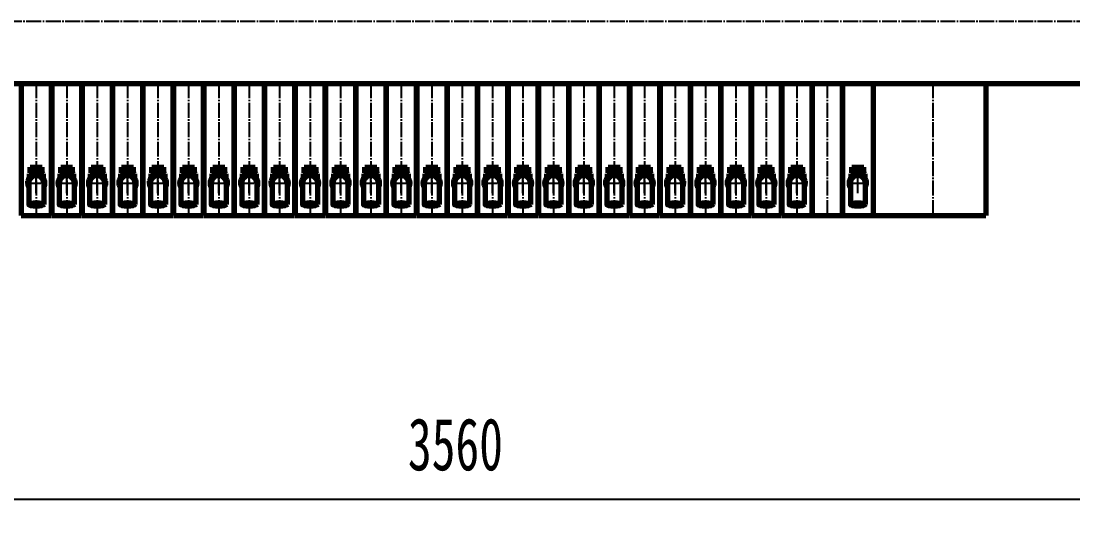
# Model space of a CAD drawing. Header units: millimetres. Extents: x -6300 to 6300, y -4455 to 4455.
# Drawn here: x -1371 to 738, y 2267 to 3286 of the extents above; entities that cross this region are included whole.
import ezdxf

# ---------------------------------------------------------------- set-up
doc = ezdxf.new("R2010")
doc.units = ezdxf.units.MM
doc.linetypes.add('EB_DASHDOT', pattern=[39, 30, -3, 3, -3])
for name, color, linetype, lineweight in [('CAXA0', 7, 'Continuous', 70), ('CAXA1', 1, 'EB_DASHDOT', 25), ('CAXA4', 3, 'Continuous', 25)]:
    doc.layers.add(name, color=color, linetype=linetype, lineweight=lineweight)
doc.styles.add('标准', font='', dxfattribs={"width": 0.667})
doc.styles.get('标准').set_extended_font_data('SimSun')
doc.dimstyles.new('标准', dxfattribs={"dimscale": 30, "dimtxt": 3.5, "dimasz": 2, "dimexe": 2, "dimexo": 0, "dimtad": 1, "dimdec": 0, "dimzin": 0, "dimdsep": 46, "dimtxsty": '标准', "dimcen": 0, "dimdle": 3, "dimaunit": 1, "dimazin": 2, "dimtfac": 1, "dimtmove": 0, "dimatfit": 3, "dimfxl": 0, "dimtolj": 1, "dimtzin": 0, "dimarcsym": 0})

# ---------------------------------------------------------------- blocks, each defined once
blk = doc.blocks.new('*D94')
at = {"layer": 'CAXA4', "linetype": 'Continuous', "lineweight": 25}
for points in [[(-2263.8, 2326.8), (-2203.8, 2319.3), (-2203.8, 2334.3)], [(1296.2, 2326.8), (1236.2, 2319.3), (1236.2, 2334.3)]]:
    blk.add_hatch(color=0, dxfattribs=at).paths.add_polyline_path(points, flags=0)
at = {"layer": 'CAXA4', "color": 0, "linetype": 'Continuous', "lineweight": 25}
for p, q in [((-2263.8, 2615.7), (-2263.8, 2266.8)), ((1296.2, 2615.7), (1296.2, 2266.8)), ((-2263.8, 2326.8), (1296.2, 2326.8))]:
    blk.add_line(p, q, dxfattribs=at)
at = {"layer": 'CAXA4', "color": 0, "linetype": 'Continuous', "lineweight": 25, "insert": (-595.5, 2489.4), "char_height": 105, "attachment_point": 1, "style": '标准'}
blk.add_mtext('\\fSimSun|b0|i0|p34;3560', dxfattribs=at)
blk = doc.blocks.new('CAXBLOCK80', base_point=(184.2, 2960.7))
at = {"layer": 'CAXA0', "linetype": 'Continuous', "lineweight": 70}
for p, q in [((172.2, 2981.2), (170.2, 2979.2)), ((198.2, 2979.2), (170.2, 2979.2)), ((170.2, 2979.2), (170.2, 2971.2)), ((172.2, 2981.2), (172.2, 2992.3)), ((172.2, 2992.3), (196.2, 2992.3)), ((172.2, 2986.2), (196.2, 2986.2)), ((172.2, 2981.2), (196.2, 2981.2)), ((176.7, 2992.3), (176.7, 2986.2)), ((191.7, 2992.3), (191.7, 2986.2)), ((196.2, 2981.2), (196.2, 2992.3)), ((196.2, 2981.2), (198.2, 2979.2)), ((198.2, 2979.2), (198.2, 2971.2)), ((169.2, 2960.7), (169.2, 2917.7)), ((199.2, 2960.7), (199.2, 2917.7))]:
    blk.add_line(p, q, dxfattribs=at)
for radius, start, end in [(17.5, 328.9973, 211.0027), (15, 0, 180)]:
    blk.add_arc((184.2, 2960.7), radius, start, end, dxfattribs=at)
for major_axis in [(15, 0), (11, 0)]:
    blk.add_ellipse((184.2, 2917.7), major_axis=major_axis, ratio=0.233333, dxfattribs=at)
at = {"layer": 'CAXA1', "linetype": 'EB_DASHDOT', "lineweight": 25}
for p, q in [((184.2, 2940.2), (184.2, 2981.2)), ((184.2, 2940.2), (184.2, 2981.2)), ((184.2, 2940.2), (184.2, 2981.2)), ((163.7, 2960.7), (204.7, 2960.7)), ((163.7, 2960.7), (204.7, 2960.7)), ((163.7, 2960.7), (204.7, 2960.7))]:
    blk.add_line(p, q, dxfattribs=at)
blk = doc.blocks.new('CAXBLOCK81', base_point=(123.2, 2960.7))
at = {"layer": 'CAXA0', "linetype": 'Continuous', "lineweight": 70}
for p, q in [((111.2, 2981.2), (109.2, 2979.2)), ((137.2, 2979.2), (109.2, 2979.2)), ((109.2, 2979.2), (109.2, 2971.2)), ((111.2, 2981.2), (111.2, 2992.3)), ((111.2, 2992.3), (135.2, 2992.3)), ((111.2, 2986.2), (135.2, 2986.2)), ((111.2, 2981.2), (135.2, 2981.2)), ((115.7, 2992.3), (115.7, 2986.2)), ((130.7, 2992.3), (130.7, 2986.2)), ((135.2, 2981.2), (135.2, 2992.3)), ((135.2, 2981.2), (137.2, 2979.2)), ((137.2, 2979.2), (137.2, 2971.2)), ((108.2, 2960.7), (108.2, 2917.7)), ((138.2, 2960.7), (138.2, 2917.7))]:
    blk.add_line(p, q, dxfattribs=at)
for radius, start, end in [(17.5, 328.9973, 211.0027), (15, 0, 180)]:
    blk.add_arc((123.2, 2960.7), radius, start, end, dxfattribs=at)
for major_axis in [(15, 0), (11, 0)]:
    blk.add_ellipse((123.2, 2917.7), major_axis=major_axis, ratio=0.233333, dxfattribs=at)
at = {"layer": 'CAXA1', "linetype": 'EB_DASHDOT', "lineweight": 25}
for p, q in [((123.2, 2940.2), (123.2, 2981.2)), ((123.2, 2940.2), (123.2, 2981.2)), ((123.2, 2940.2), (123.2, 2981.2)), ((102.7, 2960.7), (143.7, 2960.7)), ((102.7, 2960.7), (143.7, 2960.7)), ((102.7, 2960.7), (143.7, 2960.7))]:
    blk.add_line(p, q, dxfattribs=at)
blk = doc.blocks.new('CAXBLOCK82', base_point=(62.2, 2960.7))
at = {"layer": 'CAXA0', "linetype": 'Continuous', "lineweight": 70}
for p, q in [((50.2, 2981.2), (48.2, 2979.2)), ((76.2, 2979.2), (48.2, 2979.2)), ((48.2, 2979.2), (48.2, 2971.2)), ((50.2, 2981.2), (50.2, 2992.3)), ((50.2, 2992.3), (74.2, 2992.3)), ((50.2, 2986.2), (74.2, 2986.2)), ((50.2, 2981.2), (74.2, 2981.2)), ((54.7, 2992.3), (54.7, 2986.2)), ((69.7, 2992.3), (69.7, 2986.2)), ((74.2, 2981.2), (74.2, 2992.3)), ((74.2, 2981.2), (76.2, 2979.2)), ((76.2, 2979.2), (76.2, 2971.2)), ((47.2, 2960.7), (47.2, 2917.7)), ((77.2, 2960.7), (77.2, 2917.7))]:
    blk.add_line(p, q, dxfattribs=at)
for radius, start, end in [(17.5, 328.9973, 211.0027), (15, 0, 180)]:
    blk.add_arc((62.2, 2960.7), radius, start, end, dxfattribs=at)
for major_axis in [(15, 0), (11, 0)]:
    blk.add_ellipse((62.2, 2917.7), major_axis=major_axis, ratio=0.233333, dxfattribs=at)
at = {"layer": 'CAXA1', "linetype": 'EB_DASHDOT', "lineweight": 25}
for p, q in [((62.2, 2940.2), (62.2, 2981.2)), ((62.2, 2940.2), (62.2, 2981.2)), ((62.2, 2940.2), (62.2, 2981.2)), ((41.7, 2960.7), (82.7, 2960.7)), ((41.7, 2960.7), (82.7, 2960.7)), ((41.7, 2960.7), (82.7, 2960.7))]:
    blk.add_line(p, q, dxfattribs=at)
blk = doc.blocks.new('CAXBLOCK83', base_point=(1.2, 2960.7))
at = {"layer": 'CAXA0', "linetype": 'Continuous', "lineweight": 70}
for p, q in [((-10.8, 2981.2), (-12.8, 2979.2)), ((15.2, 2979.2), (-12.8, 2979.2)), ((-12.8, 2979.2), (-12.8, 2971.2)), ((-10.8, 2981.2), (-10.8, 2992.3)), ((-10.8, 2992.3), (13.2, 2992.3)), ((-10.8, 2986.2), (13.2, 2986.2)), ((-10.8, 2981.2), (13.2, 2981.2)), ((-6.3, 2992.3), (-6.3, 2986.2)), ((8.7, 2992.3), (8.7, 2986.2)), ((13.2, 2981.2), (13.2, 2992.3)), ((13.2, 2981.2), (15.2, 2979.2)), ((15.2, 2979.2), (15.2, 2971.2)), ((-13.8, 2960.7), (-13.8, 2917.7)), ((16.2, 2960.7), (16.2, 2917.7))]:
    blk.add_line(p, q, dxfattribs=at)
for radius, start, end in [(17.5, 328.9973, 211.0027), (15, 0, 180)]:
    blk.add_arc((1.2, 2960.7), radius, start, end, dxfattribs=at)
for major_axis in [(15, 0), (11, 0)]:
    blk.add_ellipse((1.2, 2917.7), major_axis=major_axis, ratio=0.233333, dxfattribs=at)
at = {"layer": 'CAXA1', "linetype": 'EB_DASHDOT', "lineweight": 25}
for p, q in [((1.2, 2940.2), (1.2, 2981.2)), ((1.2, 2940.2), (1.2, 2981.2)), ((1.2, 2940.2), (1.2, 2981.2)), ((-19.3, 2960.7), (21.7, 2960.7)), ((-19.3, 2960.7), (21.7, 2960.7)), ((-19.3, 2960.7), (21.7, 2960.7))]:
    blk.add_line(p, q, dxfattribs=at)
blk = doc.blocks.new('CAXBLOCK84', base_point=(-59.8, 2960.7))
at = {"layer": 'CAXA0', "linetype": 'Continuous', "lineweight": 70}
for p, q in [((-71.8, 2981.2), (-73.8, 2979.2)), ((-45.8, 2979.2), (-73.8, 2979.2)), ((-73.8, 2979.2), (-73.8, 2971.2)), ((-71.8, 2981.2), (-71.8, 2992.3)), ((-71.8, 2992.3), (-47.8, 2992.3)), ((-71.8, 2986.2), (-47.8, 2986.2)), ((-71.8, 2981.2), (-47.8, 2981.2)), ((-67.3, 2992.3), (-67.3, 2986.2)), ((-52.3, 2992.3), (-52.3, 2986.2)), ((-47.8, 2981.2), (-47.8, 2992.3)), ((-47.8, 2981.2), (-45.8, 2979.2)), ((-45.8, 2979.2), (-45.8, 2971.2)), ((-74.8, 2960.7), (-74.8, 2917.7)), ((-44.8, 2960.7), (-44.8, 2917.7))]:
    blk.add_line(p, q, dxfattribs=at)
for radius, start, end in [(17.5, 328.9973, 211.0027), (15, 0, 180)]:
    blk.add_arc((-59.8, 2960.7), radius, start, end, dxfattribs=at)
for major_axis in [(15, 0), (11, 0)]:
    blk.add_ellipse((-59.8, 2917.7), major_axis=major_axis, ratio=0.233333, dxfattribs=at)
at = {"layer": 'CAXA1', "linetype": 'EB_DASHDOT', "lineweight": 25}
for p, q in [((-59.8, 2940.2), (-59.8, 2981.2)), ((-59.8, 2940.2), (-59.8, 2981.2)), ((-59.8, 2940.2), (-59.8, 2981.2)), ((-80.3, 2960.7), (-39.3, 2960.7)), ((-80.3, 2960.7), (-39.3, 2960.7)), ((-80.3, 2960.7), (-39.3, 2960.7))]:
    blk.add_line(p, q, dxfattribs=at)
blk = doc.blocks.new('CAXBLOCK85', base_point=(-120.8, 2960.7))
at = {"layer": 'CAXA0', "linetype": 'Continuous', "lineweight": 70}
for p, q in [((-132.8, 2981.2), (-134.8, 2979.2)), ((-106.8, 2979.2), (-134.8, 2979.2)), ((-134.8, 2979.2), (-134.8, 2971.2)), ((-132.8, 2981.2), (-132.8, 2992.3)), ((-132.8, 2992.3), (-108.8, 2992.3)), ((-132.8, 2986.2), (-108.8, 2986.2)), ((-132.8, 2981.2), (-108.8, 2981.2)), ((-128.3, 2992.3), (-128.3, 2986.2)), ((-113.3, 2992.3), (-113.3, 2986.2)), ((-108.8, 2981.2), (-108.8, 2992.3)), ((-108.8, 2981.2), (-106.8, 2979.2)), ((-106.8, 2979.2), (-106.8, 2971.2)), ((-135.8, 2960.7), (-135.8, 2917.7)), ((-105.8, 2960.7), (-105.8, 2917.7))]:
    blk.add_line(p, q, dxfattribs=at)
for radius, start, end in [(17.5, 328.9973, 211.0027), (15, 0, 180)]:
    blk.add_arc((-120.8, 2960.7), radius, start, end, dxfattribs=at)
for major_axis in [(15, 0), (11, 0)]:
    blk.add_ellipse((-120.8, 2917.7), major_axis=major_axis, ratio=0.233333, dxfattribs=at)
at = {"layer": 'CAXA1', "linetype": 'EB_DASHDOT', "lineweight": 25}
for p, q in [((-120.8, 2940.2), (-120.8, 2981.2)), ((-120.8, 2940.2), (-120.8, 2981.2)), ((-120.8, 2940.2), (-120.8, 2981.2)), ((-141.3, 2960.7), (-100.3, 2960.7)), ((-141.3, 2960.7), (-100.3, 2960.7)), ((-141.3, 2960.7), (-100.3, 2960.7))]:
    blk.add_line(p, q, dxfattribs=at)
blk = doc.blocks.new('CAXBLOCK86', base_point=(-181.8, 2960.7))
at = {"layer": 'CAXA0', "linetype": 'Continuous', "lineweight": 70}
for p, q in [((-193.8, 2981.2), (-195.8, 2979.2)), ((-167.8, 2979.2), (-195.8, 2979.2)), ((-195.8, 2979.2), (-195.8, 2971.2)), ((-193.8, 2981.2), (-193.8, 2992.3)), ((-193.8, 2992.3), (-169.8, 2992.3)), ((-193.8, 2986.2), (-169.8, 2986.2)), ((-193.8, 2981.2), (-169.8, 2981.2)), ((-189.3, 2992.3), (-189.3, 2986.2)), ((-174.3, 2992.3), (-174.3, 2986.2)), ((-169.8, 2981.2), (-169.8, 2992.3)), ((-169.8, 2981.2), (-167.8, 2979.2)), ((-167.8, 2979.2), (-167.8, 2971.2)), ((-196.8, 2960.7), (-196.8, 2917.7)), ((-166.8, 2960.7), (-166.8, 2917.7))]:
    blk.add_line(p, q, dxfattribs=at)
for radius, start, end in [(17.5, 328.9973, 211.0027), (15, 0, 180)]:
    blk.add_arc((-181.8, 2960.7), radius, start, end, dxfattribs=at)
for major_axis in [(15, 0), (11, 0)]:
    blk.add_ellipse((-181.8, 2917.7), major_axis=major_axis, ratio=0.233333, dxfattribs=at)
at = {"layer": 'CAXA1', "linetype": 'EB_DASHDOT', "lineweight": 25}
for p, q in [((-181.8, 2940.2), (-181.8, 2981.2)), ((-181.8, 2940.2), (-181.8, 2981.2)), ((-181.8, 2940.2), (-181.8, 2981.2)), ((-202.3, 2960.7), (-161.3, 2960.7)), ((-202.3, 2960.7), (-161.3, 2960.7)), ((-202.3, 2960.7), (-161.3, 2960.7))]:
    blk.add_line(p, q, dxfattribs=at)
blk = doc.blocks.new('CAXBLOCK87', base_point=(-242.8, 2960.7))
at = {"layer": 'CAXA0', "linetype": 'Continuous', "lineweight": 70}
for p, q in [((-254.8, 2981.2), (-256.8, 2979.2)), ((-228.8, 2979.2), (-256.8, 2979.2)), ((-256.8, 2979.2), (-256.8, 2971.2)), ((-254.8, 2981.2), (-254.8, 2992.3)), ((-254.8, 2992.3), (-230.8, 2992.3)), ((-254.8, 2986.2), (-230.8, 2986.2)), ((-254.8, 2981.2), (-230.8, 2981.2)), ((-250.3, 2992.3), (-250.3, 2986.2)), ((-235.3, 2992.3), (-235.3, 2986.2)), ((-230.8, 2981.2), (-230.8, 2992.3)), ((-230.8, 2981.2), (-228.8, 2979.2)), ((-228.8, 2979.2), (-228.8, 2971.2)), ((-257.8, 2960.7), (-257.8, 2917.7)), ((-227.8, 2960.7), (-227.8, 2917.7))]:
    blk.add_line(p, q, dxfattribs=at)
for radius, start, end in [(17.5, 328.9973, 211.0027), (15, 0, 180)]:
    blk.add_arc((-242.8, 2960.7), radius, start, end, dxfattribs=at)
for major_axis in [(15, 0), (11, 0)]:
    blk.add_ellipse((-242.8, 2917.7), major_axis=major_axis, ratio=0.233333, dxfattribs=at)
at = {"layer": 'CAXA1', "linetype": 'EB_DASHDOT', "lineweight": 25}
for p, q in [((-242.8, 2940.2), (-242.8, 2981.2)), ((-242.8, 2940.2), (-242.8, 2981.2)), ((-242.8, 2940.2), (-242.8, 2981.2)), ((-263.3, 2960.7), (-222.3, 2960.7)), ((-263.3, 2960.7), (-222.3, 2960.7)), ((-263.3, 2960.7), (-222.3, 2960.7))]:
    blk.add_line(p, q, dxfattribs=at)
blk = doc.blocks.new('CAXBLOCK88', base_point=(-303.8, 2960.7))
at = {"layer": 'CAXA0', "linetype": 'Continuous', "lineweight": 70}
for p, q in [((-315.8, 2981.2), (-317.8, 2979.2)), ((-289.8, 2979.2), (-317.8, 2979.2)), ((-317.8, 2979.2), (-317.8, 2971.2)), ((-315.8, 2981.2), (-315.8, 2992.3)), ((-315.8, 2992.3), (-291.8, 2992.3)), ((-315.8, 2986.2), (-291.8, 2986.2)), ((-315.8, 2981.2), (-291.8, 2981.2)), ((-311.3, 2992.3), (-311.3, 2986.2)), ((-296.3, 2992.3), (-296.3, 2986.2)), ((-291.8, 2981.2), (-291.8, 2992.3)), ((-291.8, 2981.2), (-289.8, 2979.2)), ((-289.8, 2979.2), (-289.8, 2971.2)), ((-318.8, 2960.7), (-318.8, 2917.7)), ((-288.8, 2960.7), (-288.8, 2917.7))]:
    blk.add_line(p, q, dxfattribs=at)
for radius, start, end in [(17.5, 328.9973, 211.0027), (15, 0, 180)]:
    blk.add_arc((-303.8, 2960.7), radius, start, end, dxfattribs=at)
for major_axis in [(15, 0), (11, 0)]:
    blk.add_ellipse((-303.8, 2917.7), major_axis=major_axis, ratio=0.233333, dxfattribs=at)
at = {"layer": 'CAXA1', "linetype": 'EB_DASHDOT', "lineweight": 25}
for p, q in [((-303.8, 2940.2), (-303.8, 2981.2)), ((-303.8, 2940.2), (-303.8, 2981.2)), ((-303.8, 2940.2), (-303.8, 2981.2)), ((-324.3, 2960.7), (-283.3, 2960.7)), ((-324.3, 2960.7), (-283.3, 2960.7)), ((-324.3, 2960.7), (-283.3, 2960.7))]:
    blk.add_line(p, q, dxfattribs=at)
blk = doc.blocks.new('CAXBLOCK89', base_point=(-364.8, 2960.7))
at = {"layer": 'CAXA0', "linetype": 'Continuous', "lineweight": 70}
for p, q in [((-376.8, 2981.2), (-378.8, 2979.2)), ((-350.8, 2979.2), (-378.8, 2979.2)), ((-378.8, 2979.2), (-378.8, 2971.2)), ((-376.8, 2981.2), (-376.8, 2992.3)), ((-376.8, 2992.3), (-352.8, 2992.3)), ((-376.8, 2986.2), (-352.8, 2986.2)), ((-376.8, 2981.2), (-352.8, 2981.2)), ((-372.3, 2992.3), (-372.3, 2986.2)), ((-357.3, 2992.3), (-357.3, 2986.2)), ((-352.8, 2981.2), (-352.8, 2992.3)), ((-352.8, 2981.2), (-350.8, 2979.2)), ((-350.8, 2979.2), (-350.8, 2971.2)), ((-379.8, 2960.7), (-379.8, 2917.7)), ((-349.8, 2960.7), (-349.8, 2917.7))]:
    blk.add_line(p, q, dxfattribs=at)
for radius, start, end in [(17.5, 328.9973, 211.0027), (15, 0, 180)]:
    blk.add_arc((-364.8, 2960.7), radius, start, end, dxfattribs=at)
for major_axis in [(15, 0), (11, 0)]:
    blk.add_ellipse((-364.8, 2917.7), major_axis=major_axis, ratio=0.233333, dxfattribs=at)
at = {"layer": 'CAXA1', "linetype": 'EB_DASHDOT', "lineweight": 25}
for p, q in [((-364.8, 2940.2), (-364.8, 2981.2)), ((-364.8, 2940.2), (-364.8, 2981.2)), ((-364.8, 2940.2), (-364.8, 2981.2)), ((-385.3, 2960.7), (-344.3, 2960.7)), ((-385.3, 2960.7), (-344.3, 2960.7)), ((-385.3, 2960.7), (-344.3, 2960.7))]:
    blk.add_line(p, q, dxfattribs=at)
blk = doc.blocks.new('CAXBLOCK90', base_point=(-425.8, 2960.7))
at = {"layer": 'CAXA0', "linetype": 'Continuous', "lineweight": 70}
for p, q in [((-437.8, 2981.2), (-439.8, 2979.2)), ((-411.8, 2979.2), (-439.8, 2979.2)), ((-439.8, 2979.2), (-439.8, 2971.2)), ((-437.8, 2981.2), (-437.8, 2992.3)), ((-437.8, 2992.3), (-413.8, 2992.3)), ((-437.8, 2986.2), (-413.8, 2986.2)), ((-437.8, 2981.2), (-413.8, 2981.2)), ((-433.3, 2992.3), (-433.3, 2986.2)), ((-418.3, 2992.3), (-418.3, 2986.2)), ((-413.8, 2981.2), (-413.8, 2992.3)), ((-413.8, 2981.2), (-411.8, 2979.2)), ((-411.8, 2979.2), (-411.8, 2971.2)), ((-440.8, 2960.7), (-440.8, 2917.7)), ((-410.8, 2960.7), (-410.8, 2917.7))]:
    blk.add_line(p, q, dxfattribs=at)
for radius, start, end in [(17.5, 328.9973, 211.0027), (15, 0, 180)]:
    blk.add_arc((-425.8, 2960.7), radius, start, end, dxfattribs=at)
for major_axis in [(15, 0), (11, 0)]:
    blk.add_ellipse((-425.8, 2917.7), major_axis=major_axis, ratio=0.233333, dxfattribs=at)
at = {"layer": 'CAXA1', "linetype": 'EB_DASHDOT', "lineweight": 25}
for p, q in [((-425.8, 2940.2), (-425.8, 2981.2)), ((-425.8, 2940.2), (-425.8, 2981.2)), ((-425.8, 2940.2), (-425.8, 2981.2)), ((-446.3, 2960.7), (-405.3, 2960.7)), ((-446.3, 2960.7), (-405.3, 2960.7)), ((-446.3, 2960.7), (-405.3, 2960.7))]:
    blk.add_line(p, q, dxfattribs=at)
blk = doc.blocks.new('CAXBLOCK91', base_point=(-486.8, 2960.7))
at = {"layer": 'CAXA0', "linetype": 'Continuous', "lineweight": 70}
for p, q in [((-498.8, 2981.2), (-500.8, 2979.2)), ((-472.8, 2979.2), (-500.8, 2979.2)), ((-500.8, 2979.2), (-500.8, 2971.2)), ((-498.8, 2981.2), (-498.8, 2992.3)), ((-498.8, 2992.3), (-474.8, 2992.3)), ((-498.8, 2986.2), (-474.8, 2986.2)), ((-498.8, 2981.2), (-474.8, 2981.2)), ((-494.3, 2992.3), (-494.3, 2986.2)), ((-479.3, 2992.3), (-479.3, 2986.2)), ((-474.8, 2981.2), (-474.8, 2992.3)), ((-474.8, 2981.2), (-472.8, 2979.2)), ((-472.8, 2979.2), (-472.8, 2971.2)), ((-501.8, 2960.7), (-501.8, 2917.7)), ((-471.8, 2960.7), (-471.8, 2917.7))]:
    blk.add_line(p, q, dxfattribs=at)
for radius, start, end in [(17.5, 328.9973, 211.0027), (15, 0, 180)]:
    blk.add_arc((-486.8, 2960.7), radius, start, end, dxfattribs=at)
for major_axis in [(15, 0), (11, 0)]:
    blk.add_ellipse((-486.8, 2917.7), major_axis=major_axis, ratio=0.233333, dxfattribs=at)
at = {"layer": 'CAXA1', "linetype": 'EB_DASHDOT', "lineweight": 25}
for p, q in [((-486.8, 2940.2), (-486.8, 2981.2)), ((-486.8, 2940.2), (-486.8, 2981.2)), ((-486.8, 2940.2), (-486.8, 2981.2)), ((-507.3, 2960.7), (-466.3, 2960.7)), ((-507.3, 2960.7), (-466.3, 2960.7)), ((-507.3, 2960.7), (-466.3, 2960.7))]:
    blk.add_line(p, q, dxfattribs=at)
blk = doc.blocks.new('CAXBLOCK92', base_point=(-547.8, 2960.7))
at = {"layer": 'CAXA0', "linetype": 'Continuous', "lineweight": 70}
for p, q in [((-559.8, 2981.2), (-561.8, 2979.2)), ((-533.8, 2979.2), (-561.8, 2979.2)), ((-561.8, 2979.2), (-561.8, 2971.2)), ((-559.8, 2981.2), (-559.8, 2992.3)), ((-559.8, 2992.3), (-535.8, 2992.3)), ((-559.8, 2986.2), (-535.8, 2986.2)), ((-559.8, 2981.2), (-535.8, 2981.2)), ((-555.3, 2992.3), (-555.3, 2986.2)), ((-540.3, 2992.3), (-540.3, 2986.2)), ((-535.8, 2981.2), (-535.8, 2992.3)), ((-535.8, 2981.2), (-533.8, 2979.2)), ((-533.8, 2979.2), (-533.8, 2971.2)), ((-562.8, 2960.7), (-562.8, 2917.7)), ((-532.8, 2960.7), (-532.8, 2917.7))]:
    blk.add_line(p, q, dxfattribs=at)
for radius, start, end in [(17.5, 328.9973, 211.0027), (15, 0, 180)]:
    blk.add_arc((-547.8, 2960.7), radius, start, end, dxfattribs=at)
for major_axis in [(15, 0), (11, 0)]:
    blk.add_ellipse((-547.8, 2917.7), major_axis=major_axis, ratio=0.233333, dxfattribs=at)
at = {"layer": 'CAXA1', "linetype": 'EB_DASHDOT', "lineweight": 25}
for p, q in [((-547.8, 2940.2), (-547.8, 2981.2)), ((-547.8, 2940.2), (-547.8, 2981.2)), ((-547.8, 2940.2), (-547.8, 2981.2)), ((-568.3, 2960.7), (-527.3, 2960.7)), ((-568.3, 2960.7), (-527.3, 2960.7)), ((-568.3, 2960.7), (-527.3, 2960.7))]:
    blk.add_line(p, q, dxfattribs=at)
blk = doc.blocks.new('CAXBLOCK93', base_point=(-608.8, 2960.7))
at = {"layer": 'CAXA0', "linetype": 'Continuous', "lineweight": 70}
for p, q in [((-620.8, 2981.2), (-622.8, 2979.2)), ((-594.8, 2979.2), (-622.8, 2979.2)), ((-622.8, 2979.2), (-622.8, 2971.2)), ((-620.8, 2981.2), (-620.8, 2992.3)), ((-620.8, 2992.3), (-596.8, 2992.3)), ((-620.8, 2986.2), (-596.8, 2986.2)), ((-620.8, 2981.2), (-596.8, 2981.2)), ((-616.3, 2992.3), (-616.3, 2986.2)), ((-601.3, 2992.3), (-601.3, 2986.2)), ((-596.8, 2981.2), (-596.8, 2992.3)), ((-596.8, 2981.2), (-594.8, 2979.2)), ((-594.8, 2979.2), (-594.8, 2971.2)), ((-623.8, 2960.7), (-623.8, 2917.7)), ((-593.8, 2960.7), (-593.8, 2917.7))]:
    blk.add_line(p, q, dxfattribs=at)
for radius, start, end in [(17.5, 328.9973, 211.0027), (15, 0, 180)]:
    blk.add_arc((-608.8, 2960.7), radius, start, end, dxfattribs=at)
for major_axis in [(15, 0), (11, 0)]:
    blk.add_ellipse((-608.8, 2917.7), major_axis=major_axis, ratio=0.233333, dxfattribs=at)
at = {"layer": 'CAXA1', "linetype": 'EB_DASHDOT', "lineweight": 25}
for p, q in [((-608.8, 2940.2), (-608.8, 2981.2)), ((-608.8, 2940.2), (-608.8, 2981.2)), ((-608.8, 2940.2), (-608.8, 2981.2)), ((-629.3, 2960.7), (-588.3, 2960.7)), ((-629.3, 2960.7), (-588.3, 2960.7)), ((-629.3, 2960.7), (-588.3, 2960.7))]:
    blk.add_line(p, q, dxfattribs=at)
blk = doc.blocks.new('CAXBLOCK94', base_point=(-669.8, 2960.7))
at = {"layer": 'CAXA0', "linetype": 'Continuous', "lineweight": 70}
for p, q in [((-681.8, 2981.2), (-683.8, 2979.2)), ((-655.8, 2979.2), (-683.8, 2979.2)), ((-683.8, 2979.2), (-683.8, 2971.2)), ((-681.8, 2981.2), (-681.8, 2992.3)), ((-681.8, 2992.3), (-657.8, 2992.3)), ((-681.8, 2986.2), (-657.8, 2986.2)), ((-681.8, 2981.2), (-657.8, 2981.2)), ((-677.3, 2992.3), (-677.3, 2986.2)), ((-662.3, 2992.3), (-662.3, 2986.2)), ((-657.8, 2981.2), (-657.8, 2992.3)), ((-657.8, 2981.2), (-655.8, 2979.2)), ((-655.8, 2979.2), (-655.8, 2971.2)), ((-684.8, 2960.7), (-684.8, 2917.7)), ((-654.8, 2960.7), (-654.8, 2917.7))]:
    blk.add_line(p, q, dxfattribs=at)
for radius, start, end in [(17.5, 328.9973, 211.0027), (15, 0, 180)]:
    blk.add_arc((-669.8, 2960.7), radius, start, end, dxfattribs=at)
for major_axis in [(15, 0), (11, 0)]:
    blk.add_ellipse((-669.8, 2917.7), major_axis=major_axis, ratio=0.233333, dxfattribs=at)
at = {"layer": 'CAXA1', "linetype": 'EB_DASHDOT', "lineweight": 25}
for p, q in [((-669.8, 2940.2), (-669.8, 2981.2)), ((-669.8, 2940.2), (-669.8, 2981.2)), ((-669.8, 2940.2), (-669.8, 2981.2)), ((-690.3, 2960.7), (-649.3, 2960.7)), ((-690.3, 2960.7), (-649.3, 2960.7)), ((-690.3, 2960.7), (-649.3, 2960.7))]:
    blk.add_line(p, q, dxfattribs=at)
blk = doc.blocks.new('CAXBLOCK95', base_point=(-730.8, 2960.7))
at = {"layer": 'CAXA0', "linetype": 'Continuous', "lineweight": 70}
for p, q in [((-742.8, 2981.2), (-744.8, 2979.2)), ((-716.8, 2979.2), (-744.8, 2979.2)), ((-744.8, 2979.2), (-744.8, 2971.2)), ((-742.8, 2981.2), (-742.8, 2992.3)), ((-742.8, 2992.3), (-718.8, 2992.3)), ((-742.8, 2986.2), (-718.8, 2986.2)), ((-742.8, 2981.2), (-718.8, 2981.2)), ((-738.3, 2992.3), (-738.3, 2986.2)), ((-723.3, 2992.3), (-723.3, 2986.2)), ((-718.8, 2981.2), (-718.8, 2992.3)), ((-718.8, 2981.2), (-716.8, 2979.2)), ((-716.8, 2979.2), (-716.8, 2971.2)), ((-745.8, 2960.7), (-745.8, 2917.7)), ((-715.8, 2960.7), (-715.8, 2917.7))]:
    blk.add_line(p, q, dxfattribs=at)
for radius, start, end in [(17.5, 328.9973, 211.0027), (15, 0, 180)]:
    blk.add_arc((-730.8, 2960.7), radius, start, end, dxfattribs=at)
for major_axis in [(15, 0), (11, 0)]:
    blk.add_ellipse((-730.8, 2917.7), major_axis=major_axis, ratio=0.233333, dxfattribs=at)
at = {"layer": 'CAXA1', "linetype": 'EB_DASHDOT', "lineweight": 25}
for p, q in [((-730.8, 2940.2), (-730.8, 2981.2)), ((-730.8, 2940.2), (-730.8, 2981.2)), ((-730.8, 2940.2), (-730.8, 2981.2)), ((-751.3, 2960.7), (-710.3, 2960.7)), ((-751.3, 2960.7), (-710.3, 2960.7)), ((-751.3, 2960.7), (-710.3, 2960.7))]:
    blk.add_line(p, q, dxfattribs=at)
blk = doc.blocks.new('CAXBLOCK96', base_point=(-791.8, 2960.7))
at = {"layer": 'CAXA0', "linetype": 'Continuous', "lineweight": 70}
for p, q in [((-803.8, 2981.2), (-805.8, 2979.2)), ((-777.8, 2979.2), (-805.8, 2979.2)), ((-805.8, 2979.2), (-805.8, 2971.2)), ((-803.8, 2981.2), (-803.8, 2992.3)), ((-803.8, 2992.3), (-779.8, 2992.3)), ((-803.8, 2986.2), (-779.8, 2986.2)), ((-803.8, 2981.2), (-779.8, 2981.2)), ((-799.3, 2992.3), (-799.3, 2986.2)), ((-784.3, 2992.3), (-784.3, 2986.2)), ((-779.8, 2981.2), (-779.8, 2992.3)), ((-779.8, 2981.2), (-777.8, 2979.2)), ((-777.8, 2979.2), (-777.8, 2971.2)), ((-806.8, 2960.7), (-806.8, 2917.7)), ((-776.8, 2960.7), (-776.8, 2917.7))]:
    blk.add_line(p, q, dxfattribs=at)
for radius, start, end in [(17.5, 328.9973, 211.0027), (15, 0, 180)]:
    blk.add_arc((-791.8, 2960.7), radius, start, end, dxfattribs=at)
for major_axis in [(15, 0), (11, 0)]:
    blk.add_ellipse((-791.8, 2917.7), major_axis=major_axis, ratio=0.233333, dxfattribs=at)
at = {"layer": 'CAXA1', "linetype": 'EB_DASHDOT', "lineweight": 25}
for p, q in [((-791.8, 2940.2), (-791.8, 2981.2)), ((-791.8, 2940.2), (-791.8, 2981.2)), ((-791.8, 2940.2), (-791.8, 2981.2)), ((-812.3, 2960.7), (-771.3, 2960.7)), ((-812.3, 2960.7), (-771.3, 2960.7)), ((-812.3, 2960.7), (-771.3, 2960.7))]:
    blk.add_line(p, q, dxfattribs=at)
blk = doc.blocks.new('CAXBLOCK97', base_point=(-852.8, 2960.7))
at = {"layer": 'CAXA0', "linetype": 'Continuous', "lineweight": 70}
for p, q in [((-864.8, 2981.2), (-866.8, 2979.2)), ((-838.8, 2979.2), (-866.8, 2979.2)), ((-866.8, 2979.2), (-866.8, 2971.2)), ((-864.8, 2981.2), (-864.8, 2992.3)), ((-864.8, 2992.3), (-840.8, 2992.3)), ((-864.8, 2986.2), (-840.8, 2986.2)), ((-864.8, 2981.2), (-840.8, 2981.2)), ((-860.3, 2992.3), (-860.3, 2986.2)), ((-845.3, 2992.3), (-845.3, 2986.2)), ((-840.8, 2981.2), (-840.8, 2992.3)), ((-840.8, 2981.2), (-838.8, 2979.2)), ((-838.8, 2979.2), (-838.8, 2971.2)), ((-867.8, 2960.7), (-867.8, 2917.7)), ((-837.8, 2960.7), (-837.8, 2917.7))]:
    blk.add_line(p, q, dxfattribs=at)
for radius, start, end in [(17.5, 328.9973, 211.0027), (15, 0, 180)]:
    blk.add_arc((-852.8, 2960.7), radius, start, end, dxfattribs=at)
for major_axis in [(15, 0), (11, 0)]:
    blk.add_ellipse((-852.8, 2917.7), major_axis=major_axis, ratio=0.233333, dxfattribs=at)
at = {"layer": 'CAXA1', "linetype": 'EB_DASHDOT', "lineweight": 25}
for p, q in [((-852.8, 2940.2), (-852.8, 2981.2)), ((-852.8, 2940.2), (-852.8, 2981.2)), ((-852.8, 2940.2), (-852.8, 2981.2)), ((-873.3, 2960.7), (-832.3, 2960.7)), ((-873.3, 2960.7), (-832.3, 2960.7)), ((-873.3, 2960.7), (-832.3, 2960.7))]:
    blk.add_line(p, q, dxfattribs=at)
blk = doc.blocks.new('CAXBLOCK98', base_point=(-913.8, 2960.7))
at = {"layer": 'CAXA0', "linetype": 'Continuous', "lineweight": 70}
for p, q in [((-925.8, 2981.2), (-927.8, 2979.2)), ((-899.8, 2979.2), (-927.8, 2979.2)), ((-927.8, 2979.2), (-927.8, 2971.2)), ((-925.8, 2981.2), (-925.8, 2992.3)), ((-925.8, 2992.3), (-901.8, 2992.3)), ((-925.8, 2986.2), (-901.8, 2986.2)), ((-925.8, 2981.2), (-901.8, 2981.2)), ((-921.3, 2992.3), (-921.3, 2986.2)), ((-906.3, 2992.3), (-906.3, 2986.2)), ((-901.8, 2981.2), (-901.8, 2992.3)), ((-901.8, 2981.2), (-899.8, 2979.2)), ((-899.8, 2979.2), (-899.8, 2971.2)), ((-928.8, 2960.7), (-928.8, 2917.7)), ((-898.8, 2960.7), (-898.8, 2917.7))]:
    blk.add_line(p, q, dxfattribs=at)
for radius, start, end in [(17.5, 328.9973, 211.0027), (15, 0, 180)]:
    blk.add_arc((-913.8, 2960.7), radius, start, end, dxfattribs=at)
for major_axis in [(15, 0), (11, 0)]:
    blk.add_ellipse((-913.8, 2917.7), major_axis=major_axis, ratio=0.233333, dxfattribs=at)
at = {"layer": 'CAXA1', "linetype": 'EB_DASHDOT', "lineweight": 25}
for p, q in [((-913.8, 2940.2), (-913.8, 2981.2)), ((-913.8, 2940.2), (-913.8, 2981.2)), ((-913.8, 2940.2), (-913.8, 2981.2)), ((-934.3, 2960.7), (-893.3, 2960.7)), ((-934.3, 2960.7), (-893.3, 2960.7)), ((-934.3, 2960.7), (-893.3, 2960.7))]:
    blk.add_line(p, q, dxfattribs=at)
blk = doc.blocks.new('CAXBLOCK99', base_point=(-974.8, 2960.7))
at = {"layer": 'CAXA0', "linetype": 'Continuous', "lineweight": 70}
for p, q in [((-986.8, 2981.2), (-988.8, 2979.2)), ((-960.8, 2979.2), (-988.8, 2979.2)), ((-988.8, 2979.2), (-988.8, 2971.2)), ((-986.8, 2981.2), (-986.8, 2992.3)), ((-986.8, 2992.3), (-962.8, 2992.3)), ((-986.8, 2986.2), (-962.8, 2986.2)), ((-986.8, 2981.2), (-962.8, 2981.2)), ((-982.3, 2992.3), (-982.3, 2986.2)), ((-967.3, 2992.3), (-967.3, 2986.2)), ((-962.8, 2981.2), (-962.8, 2992.3)), ((-962.8, 2981.2), (-960.8, 2979.2)), ((-960.8, 2979.2), (-960.8, 2971.2)), ((-989.8, 2960.7), (-989.8, 2917.7)), ((-959.8, 2960.7), (-959.8, 2917.7))]:
    blk.add_line(p, q, dxfattribs=at)
for radius, start, end in [(17.5, 328.9973, 211.0027), (15, 0, 180)]:
    blk.add_arc((-974.8, 2960.7), radius, start, end, dxfattribs=at)
for major_axis in [(15, 0), (11, 0)]:
    blk.add_ellipse((-974.8, 2917.7), major_axis=major_axis, ratio=0.233333, dxfattribs=at)
at = {"layer": 'CAXA1', "linetype": 'EB_DASHDOT', "lineweight": 25}
for p, q in [((-974.8, 2940.2), (-974.8, 2981.2)), ((-974.8, 2940.2), (-974.8, 2981.2)), ((-974.8, 2940.2), (-974.8, 2981.2)), ((-995.3, 2960.7), (-954.3, 2960.7)), ((-995.3, 2960.7), (-954.3, 2960.7)), ((-995.3, 2960.7), (-954.3, 2960.7))]:
    blk.add_line(p, q, dxfattribs=at)
blk = doc.blocks.new('CAXBLOCK100', base_point=(-1035.8, 2960.7))
at = {"layer": 'CAXA0', "linetype": 'Continuous', "lineweight": 70}
for p, q in [((-1047.8, 2981.2), (-1049.8, 2979.2)), ((-1021.8, 2979.2), (-1049.8, 2979.2)), ((-1049.8, 2979.2), (-1049.8, 2971.2)), ((-1047.8, 2981.2), (-1047.8, 2992.3)), ((-1047.8, 2992.3), (-1023.8, 2992.3)), ((-1047.8, 2986.2), (-1023.8, 2986.2)), ((-1047.8, 2981.2), (-1023.8, 2981.2)), ((-1043.3, 2992.3), (-1043.3, 2986.2)), ((-1028.3, 2992.3), (-1028.3, 2986.2)), ((-1023.8, 2981.2), (-1023.8, 2992.3)), ((-1023.8, 2981.2), (-1021.8, 2979.2)), ((-1021.8, 2979.2), (-1021.8, 2971.2)), ((-1050.8, 2960.7), (-1050.8, 2917.7)), ((-1020.8, 2960.7), (-1020.8, 2917.7))]:
    blk.add_line(p, q, dxfattribs=at)
for radius, start, end in [(17.5, 328.9973, 211.0027), (15, 0, 180)]:
    blk.add_arc((-1035.8, 2960.7), radius, start, end, dxfattribs=at)
for major_axis in [(15, 0), (11, 0)]:
    blk.add_ellipse((-1035.8, 2917.7), major_axis=major_axis, ratio=0.233333, dxfattribs=at)
at = {"layer": 'CAXA1', "linetype": 'EB_DASHDOT', "lineweight": 25}
for p, q in [((-1035.8, 2940.2), (-1035.8, 2981.2)), ((-1035.8, 2940.2), (-1035.8, 2981.2)), ((-1035.8, 2940.2), (-1035.8, 2981.2)), ((-1056.3, 2960.7), (-1015.3, 2960.7)), ((-1056.3, 2960.7), (-1015.3, 2960.7)), ((-1056.3, 2960.7), (-1015.3, 2960.7))]:
    blk.add_line(p, q, dxfattribs=at)
blk = doc.blocks.new('CAXBLOCK101', base_point=(-1096.8, 2960.7))
at = {"layer": 'CAXA0', "linetype": 'Continuous', "lineweight": 70}
for p, q in [((-1108.8, 2981.2), (-1110.8, 2979.2)), ((-1082.8, 2979.2), (-1110.8, 2979.2)), ((-1110.8, 2979.2), (-1110.8, 2971.2)), ((-1108.8, 2981.2), (-1108.8, 2992.3)), ((-1108.8, 2992.3), (-1084.8, 2992.3)), ((-1108.8, 2986.2), (-1084.8, 2986.2)), ((-1108.8, 2981.2), (-1084.8, 2981.2)), ((-1104.3, 2992.3), (-1104.3, 2986.2)), ((-1089.3, 2992.3), (-1089.3, 2986.2)), ((-1084.8, 2981.2), (-1084.8, 2992.3)), ((-1084.8, 2981.2), (-1082.8, 2979.2)), ((-1082.8, 2979.2), (-1082.8, 2971.2)), ((-1111.8, 2960.7), (-1111.8, 2917.7)), ((-1081.8, 2960.7), (-1081.8, 2917.7))]:
    blk.add_line(p, q, dxfattribs=at)
for radius, start, end in [(17.5, 328.9973, 211.0027), (15, 0, 180)]:
    blk.add_arc((-1096.8, 2960.7), radius, start, end, dxfattribs=at)
for major_axis in [(15, 0), (11, 0)]:
    blk.add_ellipse((-1096.8, 2917.7), major_axis=major_axis, ratio=0.233333, dxfattribs=at)
at = {"layer": 'CAXA1', "linetype": 'EB_DASHDOT', "lineweight": 25}
for p, q in [((-1096.8, 2940.2), (-1096.8, 2981.2)), ((-1096.8, 2940.2), (-1096.8, 2981.2)), ((-1096.8, 2940.2), (-1096.8, 2981.2)), ((-1117.3, 2960.7), (-1076.3, 2960.7)), ((-1117.3, 2960.7), (-1076.3, 2960.7)), ((-1117.3, 2960.7), (-1076.3, 2960.7))]:
    blk.add_line(p, q, dxfattribs=at)
blk = doc.blocks.new('CAXBLOCK102', base_point=(-1157.8, 2960.7))
at = {"layer": 'CAXA0', "linetype": 'Continuous', "lineweight": 70}
for p, q in [((-1169.8, 2981.2), (-1171.8, 2979.2)), ((-1143.8, 2979.2), (-1171.8, 2979.2)), ((-1171.8, 2979.2), (-1171.8, 2971.2)), ((-1169.8, 2981.2), (-1169.8, 2992.3)), ((-1169.8, 2992.3), (-1145.8, 2992.3)), ((-1169.8, 2986.2), (-1145.8, 2986.2)), ((-1169.8, 2981.2), (-1145.8, 2981.2)), ((-1165.3, 2992.3), (-1165.3, 2986.2)), ((-1150.3, 2992.3), (-1150.3, 2986.2)), ((-1145.8, 2981.2), (-1145.8, 2992.3)), ((-1145.8, 2981.2), (-1143.8, 2979.2)), ((-1143.8, 2979.2), (-1143.8, 2971.2)), ((-1172.8, 2960.7), (-1172.8, 2917.7)), ((-1142.8, 2960.7), (-1142.8, 2917.7))]:
    blk.add_line(p, q, dxfattribs=at)
for radius, start, end in [(17.5, 328.9973, 211.0027), (15, 0, 180)]:
    blk.add_arc((-1157.8, 2960.7), radius, start, end, dxfattribs=at)
for major_axis in [(15, 0), (11, 0)]:
    blk.add_ellipse((-1157.8, 2917.7), major_axis=major_axis, ratio=0.233333, dxfattribs=at)
at = {"layer": 'CAXA1', "linetype": 'EB_DASHDOT', "lineweight": 25}
for p, q in [((-1157.8, 2940.2), (-1157.8, 2981.2)), ((-1157.8, 2940.2), (-1157.8, 2981.2)), ((-1157.8, 2940.2), (-1157.8, 2981.2)), ((-1178.3, 2960.7), (-1137.3, 2960.7)), ((-1178.3, 2960.7), (-1137.3, 2960.7)), ((-1178.3, 2960.7), (-1137.3, 2960.7))]:
    blk.add_line(p, q, dxfattribs=at)
blk = doc.blocks.new('CAXBLOCK103', base_point=(-1218.8, 2960.7))
at = {"layer": 'CAXA0', "linetype": 'Continuous', "lineweight": 70}
for p, q in [((-1230.8, 2981.2), (-1232.8, 2979.2)), ((-1204.8, 2979.2), (-1232.8, 2979.2)), ((-1232.8, 2979.2), (-1232.8, 2971.2)), ((-1230.8, 2981.2), (-1230.8, 2992.3)), ((-1230.8, 2992.3), (-1206.8, 2992.3)), ((-1230.8, 2986.2), (-1206.8, 2986.2)), ((-1230.8, 2981.2), (-1206.8, 2981.2)), ((-1226.3, 2992.3), (-1226.3, 2986.2)), ((-1211.3, 2992.3), (-1211.3, 2986.2)), ((-1206.8, 2981.2), (-1206.8, 2992.3)), ((-1206.8, 2981.2), (-1204.8, 2979.2)), ((-1204.8, 2979.2), (-1204.8, 2971.2)), ((-1233.8, 2960.7), (-1233.8, 2917.7)), ((-1203.8, 2960.7), (-1203.8, 2917.7))]:
    blk.add_line(p, q, dxfattribs=at)
for radius, start, end in [(17.5, 328.9973, 211.0027), (15, 0, 180)]:
    blk.add_arc((-1218.8, 2960.7), radius, start, end, dxfattribs=at)
for major_axis in [(15, 0), (11, 0)]:
    blk.add_ellipse((-1218.8, 2917.7), major_axis=major_axis, ratio=0.233333, dxfattribs=at)
at = {"layer": 'CAXA1', "linetype": 'EB_DASHDOT', "lineweight": 25}
for p, q in [((-1218.8, 2940.2), (-1218.8, 2981.2)), ((-1218.8, 2940.2), (-1218.8, 2981.2)), ((-1218.8, 2940.2), (-1218.8, 2981.2)), ((-1239.3, 2960.7), (-1198.3, 2960.7)), ((-1239.3, 2960.7), (-1198.3, 2960.7)), ((-1239.3, 2960.7), (-1198.3, 2960.7))]:
    blk.add_line(p, q, dxfattribs=at)
blk = doc.blocks.new('CAXBLOCK104', base_point=(-1279.8, 2960.7))
at = {"layer": 'CAXA0', "linetype": 'Continuous', "lineweight": 70}
for p, q in [((-1291.8, 2981.2), (-1293.8, 2979.2)), ((-1265.8, 2979.2), (-1293.8, 2979.2)), ((-1293.8, 2979.2), (-1293.8, 2971.2)), ((-1291.8, 2981.2), (-1291.8, 2992.3)), ((-1291.8, 2992.3), (-1267.8, 2992.3)), ((-1291.8, 2986.2), (-1267.8, 2986.2)), ((-1291.8, 2981.2), (-1267.8, 2981.2)), ((-1287.3, 2992.3), (-1287.3, 2986.2)), ((-1272.3, 2992.3), (-1272.3, 2986.2)), ((-1267.8, 2981.2), (-1267.8, 2992.3)), ((-1267.8, 2981.2), (-1265.8, 2979.2)), ((-1265.8, 2979.2), (-1265.8, 2971.2)), ((-1294.8, 2960.7), (-1294.8, 2917.7)), ((-1264.8, 2960.7), (-1264.8, 2917.7))]:
    blk.add_line(p, q, dxfattribs=at)
for radius, start, end in [(17.5, 328.9973, 211.0027), (15, 0, 180)]:
    blk.add_arc((-1279.8, 2960.7), radius, start, end, dxfattribs=at)
for major_axis in [(15, 0), (11, 0)]:
    blk.add_ellipse((-1279.8, 2917.7), major_axis=major_axis, ratio=0.233333, dxfattribs=at)
at = {"layer": 'CAXA1', "linetype": 'EB_DASHDOT', "lineweight": 25}
for p, q in [((-1279.8, 2940.2), (-1279.8, 2981.2)), ((-1279.8, 2940.2), (-1279.8, 2981.2)), ((-1279.8, 2940.2), (-1279.8, 2981.2)), ((-1300.3, 2960.7), (-1259.3, 2960.7)), ((-1300.3, 2960.7), (-1259.3, 2960.7)), ((-1300.3, 2960.7), (-1259.3, 2960.7))]:
    blk.add_line(p, q, dxfattribs=at)
blk = doc.blocks.new('CAXBLOCK105', base_point=(-1340.8, 2960.7))
at = {"layer": 'CAXA0', "linetype": 'Continuous', "lineweight": 70}
for p, q in [((-1352.8, 2981.2), (-1354.8, 2979.2)), ((-1326.8, 2979.2), (-1354.8, 2979.2)), ((-1354.8, 2979.2), (-1354.8, 2971.2)), ((-1352.8, 2981.2), (-1352.8, 2992.3)), ((-1352.8, 2992.3), (-1328.8, 2992.3)), ((-1352.8, 2986.2), (-1328.8, 2986.2)), ((-1352.8, 2981.2), (-1328.8, 2981.2)), ((-1348.3, 2992.3), (-1348.3, 2986.2)), ((-1333.3, 2992.3), (-1333.3, 2986.2)), ((-1328.8, 2981.2), (-1328.8, 2992.3)), ((-1328.8, 2981.2), (-1326.8, 2979.2)), ((-1326.8, 2979.2), (-1326.8, 2971.2)), ((-1355.8, 2960.7), (-1355.8, 2917.7)), ((-1325.8, 2960.7), (-1325.8, 2917.7))]:
    blk.add_line(p, q, dxfattribs=at)
for radius, start, end in [(17.5, 328.9973, 211.0027), (15, 0, 180)]:
    blk.add_arc((-1340.8, 2960.7), radius, start, end, dxfattribs=at)
for major_axis in [(15, 0), (11, 0)]:
    blk.add_ellipse((-1340.8, 2917.7), major_axis=major_axis, ratio=0.233333, dxfattribs=at)
at = {"layer": 'CAXA1', "linetype": 'EB_DASHDOT', "lineweight": 25}
for p, q in [((-1340.8, 2940.2), (-1340.8, 2981.2)), ((-1340.8, 2940.2), (-1340.8, 2981.2)), ((-1340.8, 2940.2), (-1340.8, 2981.2)), ((-1361.3, 2960.7), (-1320.3, 2960.7)), ((-1361.3, 2960.7), (-1320.3, 2960.7)), ((-1361.3, 2960.7), (-1320.3, 2960.7))]:
    blk.add_line(p, q, dxfattribs=at)

msp = doc.modelspace()

# ---------------------------------------------------------------- linework, layer by layer
at = {"layer": 'CAXA0'}
for p, q in [((-2663.8, 3160.7), (1706.2, 3160.7)), ((-1370.8, 3160.7), (-1370.8, 2895.7)), ((-1309.8, 3160.7), (-1309.8, 2895.7)), ((-1248.8, 3160.7), (-1248.8, 2895.7)), ((-1187.8, 3160.7), (-1187.8, 2895.7)), ((-1126.8, 3160.7), (-1126.8, 2895.7)), ((-1065.8, 3160.7), (-1065.8, 2895.7)), ((-1004.8, 3160.7), (-1004.8, 2895.7)), ((-943.8, 3160.7), (-943.8, 2895.7)), ((-882.8, 3160.7), (-882.8, 2895.7)), ((-821.8, 3160.7), (-821.8, 2895.7)), ((-760.8, 3160.7), (-760.8, 2895.7)), ((-699.8, 3160.7), (-699.8, 2895.7)), ((-638.8, 3160.7), (-638.8, 2895.7)), ((-577.8, 3160.7), (-577.8, 2895.7)), ((-516.8, 3160.7), (-516.8, 2895.7)), ((-455.8, 3160.7), (-455.8, 2895.7)), ((-394.8, 3160.7), (-394.8, 2895.7)), ((-333.8, 3160.7), (-333.8, 2895.7)), ((-272.8, 3160.7), (-272.8, 2895.7)), ((-211.8, 3160.7), (-211.8, 2895.7)), ((-150.8, 3160.7), (-150.8, 2895.7)), ((-89.8, 3160.7), (-89.8, 2895.7)), ((-28.8, 3160.7), (-28.8, 2895.7)), ((32.2, 3160.7), (32.2, 2895.7)), ((93.2, 3160.7), (93.2, 2895.7)), ((154.2, 3160.7), (154.2, 2895.7)), ((215.2, 3160.7), (215.2, 2895.7))]:
    msp.add_line(p, q, dxfattribs=at)
at = {"layer": 'CAXA0', "linetype": 'Continuous', "lineweight": 70}
for p, q in [((-1310.8, 3160.7), (-1310.8, 2895.7)), ((-1249.8, 3160.7), (-1249.8, 2895.7)), ((-1188.8, 3160.7), (-1188.8, 2895.7)), ((-1127.8, 3160.7), (-1127.8, 2895.7)), ((-1066.8, 3160.7), (-1066.8, 2895.7)), ((-1005.8, 3160.7), (-1005.8, 2895.7)), ((-944.8, 3160.7), (-944.8, 2895.7)), ((-883.8, 3160.7), (-883.8, 2895.7)), ((-822.8, 3160.7), (-822.8, 2895.7)), ((-761.8, 3160.7), (-761.8, 2895.7)), ((-700.8, 3160.7), (-700.8, 2895.7)), ((-639.8, 3160.7), (-639.8, 2895.7)), ((-578.8, 3160.7), (-578.8, 2895.7)), ((-517.8, 3160.7), (-517.8, 2895.7)), ((-456.8, 3160.7), (-456.8, 2895.7)), ((-395.8, 3160.7), (-395.8, 2895.7)), ((-334.8, 3160.7), (-334.8, 2895.7)), ((-273.8, 3160.7), (-273.8, 2895.7)), ((-212.8, 3160.7), (-212.8, 2895.7)), ((-151.8, 3160.7), (-151.8, 2895.7)), ((-90.8, 3160.7), (-90.8, 2895.7)), ((-29.8, 3160.7), (-29.8, 2895.7)), ((31.2, 3160.7), (31.2, 2895.7)), ((92.2, 3160.7), (92.2, 2895.7)), ((153.2, 3160.7), (153.2, 2895.7)), ((214.2, 3160.7), (214.2, 2895.7)), ((275.2, 3160.7), (275.2, 2895.7)), ((276.2, 3160.7), (276.2, 2895.7)), ((337.2, 3160.7), (337.2, 2895.7)), ((563.2, 3160.7), (563.2, 2895.7)), ((337.2, 3065.7), (337.2, 2895.7)), ((337.2, 3065.7), (337.2, 2895.7)), ((294.7, 2981.2), (292.7, 2979.2)), ((292.7, 2979.2), (292.7, 2971.3)), ((320.7, 2979.2), (292.7, 2979.2)), ((294.7, 2992.4), (318.7, 2992.4)), ((294.7, 2981.2), (294.7, 2992.4)), ((294.7, 2986.2), (318.7, 2986.2)), ((294.7, 2981.2), (318.7, 2981.2)), ((299.2, 2992.4), (299.2, 2986.2)), ((314.2, 2992.4), (314.2, 2986.2)), ((318.7, 2981.2), (318.7, 2992.4)), ((318.7, 2981.2), (320.7, 2979.2)), ((320.7, 2979.2), (320.7, 2971.3)), ((291.7, 2960.8), (291.7, 2917.7)), ((321.7, 2960.8), (321.7, 2917.7)), ((-1370.8, 2895.7), (-1310.8, 2895.7)), ((-1309.8, 2895.7), (-1249.8, 2895.7)), ((-1248.8, 2895.7), (-1188.8, 2895.7)), ((-1187.8, 2895.7), (-1127.8, 2895.7)), ((-1126.8, 2895.7), (-1066.8, 2895.7)), ((-1065.8, 2895.7), (-1005.8, 2895.7)), ((-1004.8, 2895.7), (-944.8, 2895.7)), ((-943.8, 2895.7), (-883.8, 2895.7)), ((-882.8, 2895.7), (-822.8, 2895.7)), ((-821.8, 2895.7), (-761.8, 2895.7)), ((-760.8, 2895.7), (-700.8, 2895.7)), ((-699.8, 2895.7), (-639.8, 2895.7)), ((-638.8, 2895.7), (-578.8, 2895.7)), ((-577.8, 2895.7), (-517.8, 2895.7)), ((-516.8, 2895.7), (-456.8, 2895.7)), ((-455.8, 2895.7), (-395.8, 2895.7)), ((-394.8, 2895.7), (-334.8, 2895.7)), ((-333.8, 2895.7), (-273.8, 2895.7)), ((-272.8, 2895.7), (-212.8, 2895.7)), ((-211.8, 2895.7), (-151.8, 2895.7)), ((-150.8, 2895.7), (-90.8, 2895.7)), ((-89.8, 2895.7), (-29.8, 2895.7)), ((-28.8, 2895.7), (31.2, 2895.7)), ((32.2, 2895.7), (92.2, 2895.7)), ((93.2, 2895.7), (153.2, 2895.7)), ((154.2, 2895.7), (214.2, 2895.7)), ((215.2, 2895.7), (275.2, 2895.7)), ((276.2, 2895.7), (337.2, 2895.7)), ((337.2, 2895.7), (563.2, 2895.7))]:
    msp.add_line(p, q, dxfattribs=at)
for radius, start, end in [(17.5, 328.9973, 211.0027), (15, 0, 180)]:
    msp.add_arc((306.7, 2960.8), radius, start, end, dxfattribs=at)
for major_axis in [(15, 0), (11, 0)]:
    msp.add_ellipse((306.7, 2917.7), major_axis=major_axis, ratio=0.233333, dxfattribs=at)
at = {"layer": 'CAXA1', "linetype": 'EB_DASHDOT', "lineweight": 25}
for p, q in [((-2686.8, 3285.7), (1846.2, 3285.7)), ((-1340.8, 3160.7), (-1340.8, 2892.7)), ((-1279.8, 3160.7), (-1279.8, 2892.7)), ((-1218.8, 3160.7), (-1218.8, 2892.7)), ((-1157.8, 3160.7), (-1157.8, 2892.7)), ((-1096.8, 3160.7), (-1096.8, 2892.7)), ((-1035.8, 3160.7), (-1035.8, 2892.7)), ((-974.8, 3160.7), (-974.8, 2892.7)), ((-913.8, 3160.7), (-913.8, 2892.7)), ((-852.8, 3160.7), (-852.8, 2892.7)), ((-791.8, 3160.7), (-791.8, 2892.7)), ((-730.8, 3160.7), (-730.8, 2892.7)), ((-669.8, 3160.7), (-669.8, 2892.7)), ((-608.8, 3160.7), (-608.8, 2892.7)), ((-547.8, 3160.7), (-547.8, 2892.7)), ((-486.8, 3160.7), (-486.8, 2892.7)), ((-425.8, 3160.7), (-425.8, 2892.7)), ((-364.8, 3160.7), (-364.8, 2892.7)), ((-303.8, 3160.7), (-303.8, 2892.7)), ((-242.8, 3160.7), (-242.8, 2892.7)), ((-181.8, 3160.7), (-181.8, 2892.7)), ((-120.8, 3160.7), (-120.8, 2892.7)), ((-59.8, 3160.7), (-59.8, 2892.7)), ((1.2, 3160.7), (1.2, 2892.7)), ((62.2, 3160.7), (62.2, 2892.7)), ((123.2, 3160.7), (123.2, 2892.7)), ((184.2, 3160.7), (184.2, 2892.7)), ((245.2, 3160.7), (245.2, 2892.7)), ((457.2, 3160.7), (457.2, 2895.7)), ((306.7, 2940.3), (306.7, 2981.3)), ((306.7, 2940.3), (306.7, 2981.3)), ((306.7, 2940.3), (306.7, 2981.3)), ((286.2, 2960.8), (327.2, 2960.8)), ((286.2, 2960.8), (327.2, 2960.8)), ((286.2, 2960.8), (327.2, 2960.8))]:
    msp.add_line(p, q, dxfattribs=at)

# ---------------------------------------------------------------- block references
at = {"layer": 'CAXA0'}
for name, p in [('CAXBLOCK105', (-1340.8, 2960.7)), ('CAXBLOCK104', (-1279.8, 2960.7)), ('CAXBLOCK103', (-1218.8, 2960.7)), ('CAXBLOCK102', (-1157.8, 2960.7)), ('CAXBLOCK101', (-1096.8, 2960.7)), ('CAXBLOCK100', (-1035.8, 2960.7)), ('CAXBLOCK99', (-974.8, 2960.7)), ('CAXBLOCK98', (-913.8, 2960.7)), ('CAXBLOCK97', (-852.8, 2960.7)), ('CAXBLOCK96', (-791.8, 2960.7)), ('CAXBLOCK95', (-730.8, 2960.7)), ('CAXBLOCK94', (-669.8, 2960.7)), ('CAXBLOCK93', (-608.8, 2960.7)), ('CAXBLOCK92', (-547.8, 2960.7)), ('CAXBLOCK91', (-486.8, 2960.7)), ('CAXBLOCK90', (-425.8, 2960.7)), ('CAXBLOCK89', (-364.8, 2960.7)), ('CAXBLOCK88', (-303.8, 2960.7)), ('CAXBLOCK87', (-242.8, 2960.7)), ('CAXBLOCK86', (-181.8, 2960.7)), ('CAXBLOCK85', (-120.8, 2960.7)), ('CAXBLOCK84', (-59.8, 2960.7)), ('CAXBLOCK83', (1.2, 2960.7)), ('CAXBLOCK82', (62.2, 2960.7)), ('CAXBLOCK81', (123.2, 2960.7)), ('CAXBLOCK80', (184.2, 2960.7))]:
    msp.add_blockref(name, p, dxfattribs=at)

# ---------------------------------------------------------------- dimensions: what is measured, and where the dimension line sits
at = {"layer": 'CAXA4'}
dim = msp.add_linear_dim(base=(-483.8, 2326.8), p1=(-2263.8, 2615.7), p2=(1296.2, 2615.7), text='\\fSimSun;3560', dimstyle='标准', dxfattribs=at)
dim.commit()
dim.dimension.update_dxf_attribs({"geometry": '*D94', "text_midpoint": (-483.8, 2417.5)})

doc.saveas('drawing.dxf')
